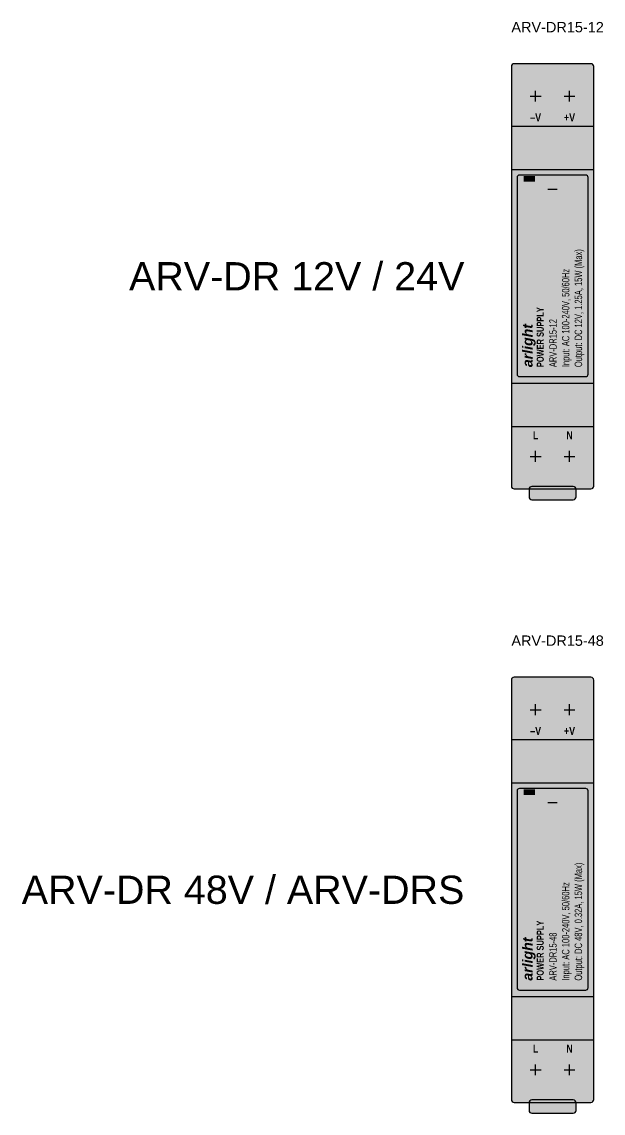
# Model space of a CAD drawing. Header units: millimetres. Extents: x -123 to 1275, y -651 to 54.
# Drawn here: x -104.1 to 19.5, y -177.8 to 54 of the extents above; entities that cross this region are included whole.
import ezdxf
from ezdxf.enums import TextEntityAlignment as Align

# ---------------------------------------------------------------- set-up
doc = ezdxf.new("R2010")
doc.units = ezdxf.units.MM
doc.styles.add('AL_Arial', font='arial.ttf')
doc.styles.add('AL_ArialBd', font='arialbd.ttf')
doc.styles.add('AL_ArialBdI', font='arialbi.ttf')

# ---------------------------------------------------------------- blocks, each defined once
blk = doc.blocks.new('ARV-DR15-12')
at = {"true_color": 0xdddddb}
blk.add_hatch(color=254, dxfattribs=at).paths.add_polyline_path([(0.6, -45.15), (16.9, -45.15, 0.4142136), (17.5, -44.55), (17.5, 44.55, 0.4142136), (16.9, 45.15), (0.6, 45.15, 0.4142136), (0, 44.55), (0, -44.55, 0.4142136)])
at = {"true_color": 0x28282a}
for points in [[(4.849, 35.75), (12.651, 35.75, 0.4142136), (15.15, 38.249), (15.15, 38.251, 0.4142136), (12.651, 40.75), (4.849, 40.75, 0.4142136), (2.35, 38.251), (2.35, 38.249, 0.4142136)], [(4.849, -40.75), (12.651, -40.75, 0.4142136), (15.15, -38.251), (15.15, -38.249, 0.4142136), (12.651, -35.75), (4.849, -35.75, 0.4142136), (2.35, -38.249), (2.35, -38.251, 0.4142136)]]:
    blk.add_hatch(color=250, dxfattribs=at).paths.add_polyline_path(points)
h = blk.add_hatch(color=250, dxfattribs=at)
edge = h.paths.add_edge_path()
edge.add_arc((5.15, 38.25), 2.3, 0, 360)
at = {"true_color": 0xc4c6c8}
h = blk.add_hatch(color=9, dxfattribs=at)
edge = h.paths.add_edge_path()
edge.add_arc((5.15, 38.25), 1.702, 0, 360)
at = {"true_color": 0x28282a}
h = blk.add_hatch(color=250, dxfattribs=at)
edge = h.paths.add_edge_path()
edge.add_arc((12.35, 38.25), 2.3, 0, 360)
at = {"true_color": 0xc4c6c8}
h = blk.add_hatch(color=9, dxfattribs=at)
edge = h.paths.add_edge_path()
edge.add_arc((12.35, 38.25), 1.702, 0, 360)
at = {"true_color": 0xe6e6e4}
blk.add_hatch(color=254, dxfattribs=at).paths.add_polyline_path([(0, -31.9), (17.5, -31.9), (17.5, 31.9), (0, 31.9)])
at = {"true_color": 0x969696}
for points in [[(2.85, 24.3), (3.15, 24.3, 0.4142136), (3.45, 24.6), (3.45, 30, 0.4142136), (3.15, 30.3), (2.85, 30.3, 0.4142136), (2.55, 30), (2.55, 24.6, 0.4142136)], [(5.15, 24.3), (5.45, 24.3, 0.4142136), (5.75, 24.6), (5.75, 30, 0.4142136), (5.45, 30.3), (5.15, 30.3, 0.4142136), (4.85, 30), (4.85, 24.6, 0.4142136)], [(7.45, 24.3), (7.75, 24.3, 0.4142136), (8.05, 24.6), (8.05, 30, 0.4142136), (7.75, 30.3), (7.45, 30.3, 0.4142136), (7.15, 30), (7.15, 24.6, 0.4142136)], [(9.75, 24.3), (10.05, 24.3, 0.4142136), (10.35, 24.6), (10.35, 30, 0.4142136), (10.05, 30.3), (9.75, 30.3, 0.4142136), (9.45, 30), (9.45, 24.6, 0.4142136)], [(12.05, 24.3), (12.35, 24.3, 0.4142136), (12.65, 24.6), (12.65, 30, 0.4142136), (12.35, 30.3), (12.05, 30.3, 0.4142136), (11.75, 30), (11.75, 24.6, 0.4142136)], [(14.35, 24.3), (14.65, 24.3, 0.4142136), (14.95, 24.6), (14.95, 30, 0.4142136), (14.65, 30.3), (14.35, 30.3, 0.4142136), (14.05, 30), (14.05, 24.6, 0.4142136)], [(2.85, -30.3), (3.15, -30.3, 0.4142136), (3.45, -30), (3.45, -24.6, 0.4142136), (3.15, -24.3), (2.85, -24.3, 0.4142136), (2.55, -24.6), (2.55, -30, 0.4142136)], [(5.15, -30.3), (5.45, -30.3, 0.4142136), (5.75, -30), (5.75, -24.6, 0.4142136), (5.45, -24.3), (5.15, -24.3, 0.4142136), (4.85, -24.6), (4.85, -30, 0.4142136)], [(7.45, -30.3), (7.75, -30.3, 0.4142136), (8.05, -30), (8.05, -24.6, 0.4142136), (7.75, -24.3), (7.45, -24.3, 0.4142136), (7.15, -24.6), (7.15, -30, 0.4142136)], [(9.75, -30.3), (10.05, -30.3, 0.4142136), (10.35, -30), (10.35, -24.6, 0.4142136), (10.05, -24.3), (9.75, -24.3, 0.4142136), (9.45, -24.6), (9.45, -30, 0.4142136)], [(12.05, -30.3), (12.35, -30.3, 0.4142136), (12.65, -30), (12.65, -24.6, 0.4142136), (12.35, -24.3), (12.05, -24.3, 0.4142136), (11.75, -24.6), (11.75, -30, 0.4142136)], [(14.35, -30.3), (14.65, -30.3, 0.4142136), (14.95, -30), (14.95, -24.6, 0.4142136), (14.65, -24.3), (14.35, -24.3, 0.4142136), (14.05, -24.6), (14.05, -30, 0.4142136)]]:
    blk.add_hatch(color=252, dxfattribs=at).paths.add_polyline_path(points)
at = {"true_color": 0xeeeeec}
blk.add_hatch(color=7, dxfattribs=at).paths.add_polyline_path([(0, -22.7), (17.5, -22.7), (17.5, 22.7), (0, 22.7)])
at = {"true_color": 0x5ac86e}
blk.add_hatch(color=93, dxfattribs=at).paths.add_polyline_path([(2.6, 20.1), (5, 20.1), (5, 21.3), (2.6, 21.3)])
at = {"true_color": 0x28282a}
h = blk.add_hatch(color=250, dxfattribs=at)
edge = h.paths.add_edge_path()
edge.add_arc((8.75, 18.5), 2, 0, 360)
at = {"true_color": 0xd2be78}
h = blk.add_hatch(color=43, dxfattribs=at)
edge = h.paths.add_edge_path()
edge.add_arc((8.75, 18.5), 1.5, 0, 360)
at = {"true_color": 0x28282a}
h = blk.add_hatch(color=250, dxfattribs=at)
edge = h.paths.add_edge_path()
edge.add_arc((5.15, -38.25), 2.3, 0, 360)
at = {"true_color": 0xc4c6c8}
h = blk.add_hatch(color=9, dxfattribs=at)
edge = h.paths.add_edge_path()
edge.add_arc((5.15, -38.25), 1.702, 0, 360)
at = {"true_color": 0x28282a}
h = blk.add_hatch(color=250, dxfattribs=at)
edge = h.paths.add_edge_path()
edge.add_arc((12.35, -38.25), 2.3, 0, 360)
at = {"true_color": 0xc4c6c8}
h = blk.add_hatch(color=9, dxfattribs=at)
edge = h.paths.add_edge_path()
edge.add_arc((12.35, -38.25), 1.702, 0, 360)
at = {"true_color": 0xd1d1cf}
blk.add_hatch(color=254, dxfattribs=at).paths.add_polyline_path([(4.35, -47.45), (13.15, -47.45, 0.4142136), (13.75, -46.85), (13.75, -45.25, 0.4142136), (13.15, -44.65), (4.35, -44.65, 0.4142136), (3.75, -45.25), (3.75, -46.85, 0.4142136)])
at = {"color": 251, "true_color": 0x58595a}
for p, q in [((4, 38.25), (6.3, 38.25)), ((5.15, 37.1), (5.15, 39.4)), ((11.2, 38.25), (13.5, 38.25)), ((12.35, 37.1), (12.35, 39.4)), ((4, -38.25), (6.3, -38.25)), ((5.15, -39.4), (5.15, -37.1)), ((11.2, -38.25), (13.5, -38.25)), ((12.35, -39.4), (12.35, -37.1))]:
    blk.add_line(p, q, dxfattribs=at)
at = {"color": 9, "true_color": 0xb9b9b8}
for p, q in [((0, 31.9), (17.5, 31.9)), ((0, 22.7), (17.5, 22.7)), ((0, -22.7), (17.5, -22.7)), ((0, -31.9), (17.5, -31.9))]:
    blk.add_line(p, q, dxfattribs=at)
at = {"color": 250, "true_color": 0x28282a}
blk.add_line((7.75, 18.5), (9.75, 18.5), dxfattribs=at)
blk.add_lwpolyline([(0.6, -45.15), (16.9, -45.15, 0.4142136), (17.5, -44.55), (17.5, 44.55, 0.4142136), (16.9, 45.15), (0.6, 45.15, 0.4142136), (0, 44.55), (0, -44.55, 0.4142136)], format="xyb", close=True)
at = {"color": 9, "true_color": 0xb9b9b8}
for points in [[(1.7, -21.3), (15.8, -21.3, 0.4142136), (16.3, -20.8), (16.3, 21, 0.4142136), (15.8, 21.5), (1.7, 21.5, 0.4142136), (1.2, 21), (1.2, -20.8, 0.4142136)], [(4.35, -47.45), (13.15, -47.45, 0.4142136), (13.75, -46.85), (13.75, -45.25, 0.4142136), (13.15, -44.65), (4.35, -44.65, 0.4142136), (3.75, -45.25), (3.75, -46.85, 0.4142136)]]:
    blk.add_lwpolyline(points, format="xyb", close=True, dxfattribs=at)
at = {"color": 149, "true_color": 0x464648, "style": 'AL_ArialBd', "width": 0.8}
for s, p in [('–V', (5.15, 33.75)), ('+V', (12.35, 33.75)), ('L', (5.15, -33.75)), ('N', (12.35, -33.75))]:
    blk.add_text(s, height=1.7, dxfattribs=at).set_placement(p, align=Align.MIDDLE_CENTER)
at = {"color": 149, "true_color": 0x464648, "width": 0.72}
for s, height, style, p in [('Output: DC 12V, 1.25A, 15W (Max)', 1.58947, 'AL_Arial', (14.234, -19.3)), ('Input: AC 100-240V, 50/60Hz', 1.58947, 'AL_Arial', (11.532, -19.3)), ('POWER SUPPLY', 1.51, 'AL_ArialBd', (6.127, -19.3)), ('ARV-DR15-12', 1.58947, 'AL_Arial', (8.829, -19.3))]:
    blk.add_text(s, height=height, rotation=90, dxfattribs=dict(at, style=style)).set_placement(p, align=Align.MIDDLE_LEFT)
at = {"color": 149, "true_color": 0x464648, "style": 'AL_ArialBdI'}
blk.add_text('arlight', height=2.1458, rotation=90, dxfattribs=at).set_placement((3.425, -19.3), align=Align.MIDDLE_LEFT)
blk = doc.blocks.new('ARV-DR15-48')
at = {"true_color": 0xdddddb}
blk.add_hatch(color=254, dxfattribs=at).paths.add_polyline_path([(0.6, -45.15), (16.9, -45.15, 0.4142136), (17.5, -44.55), (17.5, 44.55, 0.4142136), (16.9, 45.15), (0.6, 45.15, 0.4142136), (0, 44.55), (0, -44.55, 0.4142136)])
at = {"true_color": 0x28282a}
for points in [[(4.849, 35.75), (12.651, 35.75, 0.4142136), (15.15, 38.249), (15.15, 38.251, 0.4142136), (12.651, 40.75), (4.849, 40.75, 0.4142136), (2.35, 38.251), (2.35, 38.249, 0.4142136)], [(4.849, -40.75), (12.651, -40.75, 0.4142136), (15.15, -38.251), (15.15, -38.249, 0.4142136), (12.651, -35.75), (4.849, -35.75, 0.4142136), (2.35, -38.249), (2.35, -38.251, 0.4142136)]]:
    blk.add_hatch(color=250, dxfattribs=at).paths.add_polyline_path(points)
h = blk.add_hatch(color=250, dxfattribs=at)
edge = h.paths.add_edge_path()
edge.add_arc((5.15, 38.25), 2.3, 0, 360)
at = {"true_color": 0xc4c6c8}
h = blk.add_hatch(color=9, dxfattribs=at)
edge = h.paths.add_edge_path()
edge.add_arc((5.15, 38.25), 1.702, 0, 360)
at = {"true_color": 0x28282a}
h = blk.add_hatch(color=250, dxfattribs=at)
edge = h.paths.add_edge_path()
edge.add_arc((12.35, 38.25), 2.3, 0, 360)
at = {"true_color": 0xc4c6c8}
h = blk.add_hatch(color=9, dxfattribs=at)
edge = h.paths.add_edge_path()
edge.add_arc((12.35, 38.25), 1.702, 0, 360)
at = {"true_color": 0xe6e6e4}
blk.add_hatch(color=254, dxfattribs=at).paths.add_polyline_path([(0, -31.9), (17.5, -31.9), (17.5, 31.9), (0, 31.9)])
at = {"true_color": 0x969696}
for points in [[(2.85, 24.3), (3.15, 24.3, 0.4142136), (3.45, 24.6), (3.45, 30, 0.4142136), (3.15, 30.3), (2.85, 30.3, 0.4142136), (2.55, 30), (2.55, 24.6, 0.4142136)], [(5.15, 24.3), (5.45, 24.3, 0.4142136), (5.75, 24.6), (5.75, 30, 0.4142136), (5.45, 30.3), (5.15, 30.3, 0.4142136), (4.85, 30), (4.85, 24.6, 0.4142136)], [(7.45, 24.3), (7.75, 24.3, 0.4142136), (8.05, 24.6), (8.05, 30, 0.4142136), (7.75, 30.3), (7.45, 30.3, 0.4142136), (7.15, 30), (7.15, 24.6, 0.4142136)], [(9.75, 24.3), (10.05, 24.3, 0.4142136), (10.35, 24.6), (10.35, 30, 0.4142136), (10.05, 30.3), (9.75, 30.3, 0.4142136), (9.45, 30), (9.45, 24.6, 0.4142136)], [(12.05, 24.3), (12.35, 24.3, 0.4142136), (12.65, 24.6), (12.65, 30, 0.4142136), (12.35, 30.3), (12.05, 30.3, 0.4142136), (11.75, 30), (11.75, 24.6, 0.4142136)], [(14.35, 24.3), (14.65, 24.3, 0.4142136), (14.95, 24.6), (14.95, 30, 0.4142136), (14.65, 30.3), (14.35, 30.3, 0.4142136), (14.05, 30), (14.05, 24.6, 0.4142136)], [(2.85, -30.3), (3.15, -30.3, 0.4142136), (3.45, -30), (3.45, -24.6, 0.4142136), (3.15, -24.3), (2.85, -24.3, 0.4142136), (2.55, -24.6), (2.55, -30, 0.4142136)], [(5.15, -30.3), (5.45, -30.3, 0.4142136), (5.75, -30), (5.75, -24.6, 0.4142136), (5.45, -24.3), (5.15, -24.3, 0.4142136), (4.85, -24.6), (4.85, -30, 0.4142136)], [(7.45, -30.3), (7.75, -30.3, 0.4142136), (8.05, -30), (8.05, -24.6, 0.4142136), (7.75, -24.3), (7.45, -24.3, 0.4142136), (7.15, -24.6), (7.15, -30, 0.4142136)], [(9.75, -30.3), (10.05, -30.3, 0.4142136), (10.35, -30), (10.35, -24.6, 0.4142136), (10.05, -24.3), (9.75, -24.3, 0.4142136), (9.45, -24.6), (9.45, -30, 0.4142136)], [(12.05, -30.3), (12.35, -30.3, 0.4142136), (12.65, -30), (12.65, -24.6, 0.4142136), (12.35, -24.3), (12.05, -24.3, 0.4142136), (11.75, -24.6), (11.75, -30, 0.4142136)], [(14.35, -30.3), (14.65, -30.3, 0.4142136), (14.95, -30), (14.95, -24.6, 0.4142136), (14.65, -24.3), (14.35, -24.3, 0.4142136), (14.05, -24.6), (14.05, -30, 0.4142136)]]:
    blk.add_hatch(color=252, dxfattribs=at).paths.add_polyline_path(points)
at = {"true_color": 0xeeeeec}
blk.add_hatch(color=7, dxfattribs=at).paths.add_polyline_path([(0, -22.7), (17.5, -22.7), (17.5, 22.7), (0, 22.7)])
at = {"true_color": 0x5ac86e}
blk.add_hatch(color=93, dxfattribs=at).paths.add_polyline_path([(2.6, 20.1), (5, 20.1), (5, 21.3), (2.6, 21.3)])
at = {"true_color": 0x28282a}
h = blk.add_hatch(color=250, dxfattribs=at)
edge = h.paths.add_edge_path()
edge.add_arc((8.75, 18.5), 2, 0, 360)
at = {"true_color": 0xd2be78}
h = blk.add_hatch(color=43, dxfattribs=at)
edge = h.paths.add_edge_path()
edge.add_arc((8.75, 18.5), 1.5, 0, 360)
at = {"true_color": 0x28282a}
h = blk.add_hatch(color=250, dxfattribs=at)
edge = h.paths.add_edge_path()
edge.add_arc((5.15, -38.25), 2.3, 0, 360)
at = {"true_color": 0xc4c6c8}
h = blk.add_hatch(color=9, dxfattribs=at)
edge = h.paths.add_edge_path()
edge.add_arc((5.15, -38.25), 1.702, 0, 360)
at = {"true_color": 0x28282a}
h = blk.add_hatch(color=250, dxfattribs=at)
edge = h.paths.add_edge_path()
edge.add_arc((12.35, -38.25), 2.3, 0, 360)
at = {"true_color": 0xc4c6c8}
h = blk.add_hatch(color=9, dxfattribs=at)
edge = h.paths.add_edge_path()
edge.add_arc((12.35, -38.25), 1.702, 0, 360)
at = {"true_color": 0xd1d1cf}
blk.add_hatch(color=254, dxfattribs=at).paths.add_polyline_path([(4.35, -47.45), (13.15, -47.45, 0.4142136), (13.75, -46.85), (13.75, -45.25, 0.4142136), (13.15, -44.65), (4.35, -44.65, 0.4142136), (3.75, -45.25), (3.75, -46.85, 0.4142136)])
at = {"color": 251, "true_color": 0x58595a}
for p, q in [((4, 38.25), (6.3, 38.25)), ((5.15, 37.1), (5.15, 39.4)), ((11.2, 38.25), (13.5, 38.25)), ((12.35, 37.1), (12.35, 39.4)), ((4, -38.25), (6.3, -38.25)), ((5.15, -39.4), (5.15, -37.1)), ((11.2, -38.25), (13.5, -38.25)), ((12.35, -39.4), (12.35, -37.1))]:
    blk.add_line(p, q, dxfattribs=at)
at = {"color": 9, "true_color": 0xb9b9b8}
for p, q in [((0, 31.9), (17.5, 31.9)), ((0, 22.7), (17.5, 22.7)), ((0, -22.7), (17.5, -22.7)), ((0, -31.9), (17.5, -31.9))]:
    blk.add_line(p, q, dxfattribs=at)
at = {"color": 250, "true_color": 0x28282a}
blk.add_line((7.75, 18.5), (9.75, 18.5), dxfattribs=at)
blk.add_lwpolyline([(0.6, -45.15), (16.9, -45.15, 0.4142136), (17.5, -44.55), (17.5, 44.55, 0.4142136), (16.9, 45.15), (0.6, 45.15, 0.4142136), (0, 44.55), (0, -44.55, 0.4142136)], format="xyb", close=True)
at = {"color": 9, "true_color": 0xb9b9b8}
for points in [[(1.7, -21.3), (15.8, -21.3, 0.4142136), (16.3, -20.8), (16.3, 21, 0.4142136), (15.8, 21.5), (1.7, 21.5, 0.4142136), (1.2, 21), (1.2, -20.8, 0.4142136)], [(4.35, -47.45), (13.15, -47.45, 0.4142136), (13.75, -46.85), (13.75, -45.25, 0.4142136), (13.15, -44.65), (4.35, -44.65, 0.4142136), (3.75, -45.25), (3.75, -46.85, 0.4142136)]]:
    blk.add_lwpolyline(points, format="xyb", close=True, dxfattribs=at)
at = {"color": 149, "true_color": 0x464648, "style": 'AL_ArialBd', "width": 0.8}
for s, p in [('–V', (5.15, 33.75)), ('+V', (12.35, 33.75)), ('L', (5.15, -33.75)), ('N', (12.35, -33.75))]:
    blk.add_text(s, height=1.7, dxfattribs=at).set_placement(p, align=Align.MIDDLE_CENTER)
at = {"color": 149, "true_color": 0x464648, "width": 0.72}
for s, height, style, p in [('Output: DC 48V, 0.32A, 15W (Max)', 1.58947, 'AL_Arial', (14.234, -19.3)), ('Input: AC 100-240V, 50/60Hz', 1.58947, 'AL_Arial', (11.532, -19.3)), ('POWER SUPPLY', 1.51, 'AL_ArialBd', (6.127, -19.3)), ('ARV-DR15-48', 1.58947, 'AL_Arial', (8.829, -19.3))]:
    blk.add_text(s, height=height, rotation=90, dxfattribs=dict(at, style=style)).set_placement(p, align=Align.MIDDLE_LEFT)
at = {"color": 149, "true_color": 0x464648, "style": 'AL_ArialBdI'}
blk.add_text('arlight', height=2.1458, rotation=90, dxfattribs=at).set_placement((3.425, -19.3), align=Align.MIDDLE_LEFT)

msp = doc.modelspace()

# ---------------------------------------------------------------- block references
for name, p in [('ARV-DR15-12', (0, 0)), ('ARV-DR15-48', (0, -130.3))]:
    msp.add_blockref(name, p)

# ---------------------------------------------------------------- texts
at = {"style": 'AL_Arial'}
for s, p in [('ARV-DR15-12', (0, 51.15)), ('ARV-DR15-48', (0, -79.15))]:
    msp.add_text(s, height=2.2, dxfattribs=at).set_placement(p, align=Align.BOTTOM_LEFT)
for s, p in [('ARV-DR 12V / 24V', (-10, 0)), ('ARV-DR 48V / ARV-DRS', (-10, -130.3))]:
    msp.add_text(s, height=6, dxfattribs=at).set_placement(p, align=Align.MIDDLE_RIGHT)

doc.saveas('drawing.dxf')
